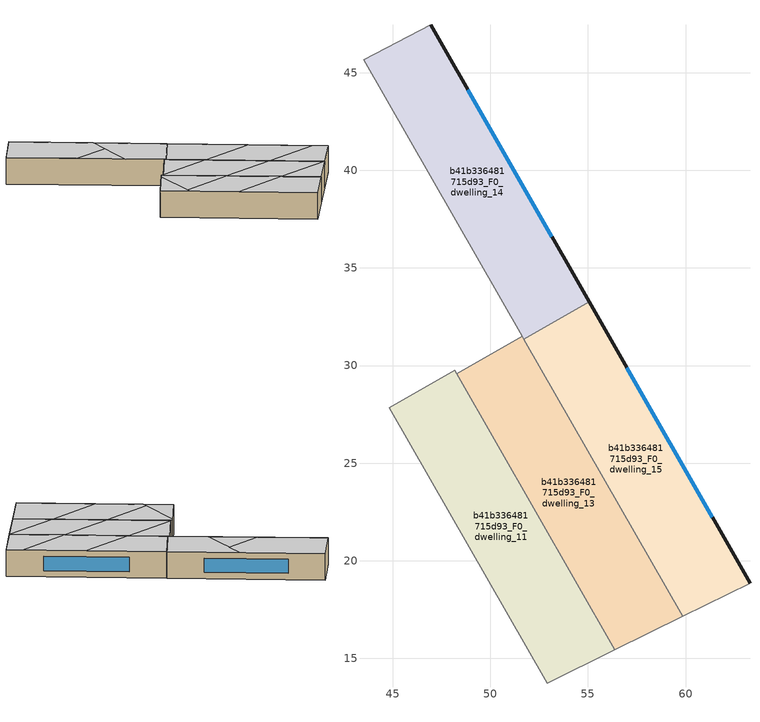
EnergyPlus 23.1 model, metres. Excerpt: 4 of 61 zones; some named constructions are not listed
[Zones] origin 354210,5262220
b41b336481715d93_F0_dwelling_11
 floor ground (EU_floor_Construction): 48.17,29.76 56.38,15.45 52.91,13.74 44.82,27.84 z0
 wall to b41b336481715d93_F0_dwelling_10 (EU_wall_Construction): 48.17,29.76 44.82,27.84 52.91,13.74 z0:3
 wall adiabatic (EU_wall_Construction): 52.91,13.74 56.38,15.45 z0:3
 wall to b41b336481715d93_F0_dwelling_13 (EU_wall_Construction): 56.38,15.45 48.28,29.58 z0:3
 wall to b41b336481715d93_F0_dwelling_12 (EU_wall_Construction): 48.28,29.58 48.17,29.76 z0:3
 ceiling to b41b336481715d93_F1_dwelling_2 (EU_floor_Construction): 51.54,23.9 48.25,29.64 48.06,29.7 47.87,29.59 46.53,25.56 z3
 ceiling to b41b336481715d93_F1_dwelling_1 (EU_floor_Construction): 54.34,19.02 51.54,23.9 46.53,25.56 46.39,25.11 48.83,20.85 z3
 ceiling to b41b336481715d93_F1_dwelling_4 (EU_floor_Construction): 46.38,25.11 47.87,29.59 44.82,27.84 z3
 ceiling to b41b336481715d93_F1_dwelling_0 (EU_floor_Construction): 56.38,15.45 54.34,19.02 48.83,20.85 52.91,13.74 z3
b41b336481715d93_F0_dwelling_13
 floor ground (EU_floor_Construction): 51.63,31.5 59.85,17.16 56.38,15.45 48.28,29.58 z0
 wall to b41b336481715d93_F0_dwelling_12 (EU_wall_Construction): 51.63,31.5 48.28,29.58 z0:3
 wall adiabatic (EU_wall_Construction): 56.38,15.45 59.85,17.16 z0:3
 wall to b41b336481715d93_F0_dwelling_15 (EU_wall_Construction): 59.85,17.16 51.72,31.35 z0:3
 wall to b41b336481715d93_F0_dwelling_14 (EU_wall_Construction): 51.72,31.35 51.63,31.5 z0:3
 ceiling to b41b336481715d93_F1_dwelling_1 (EU_floor_Construction): 59.83,17.2 57.03,22.08 51.54,23.9 54.34,19.02 z3
 ceiling to b41b336481715d93_F1_dwelling_2 (EU_floor_Construction): 57.03,22.08 53.74,27.82 48.33,29.61 48.28,29.58 51.54,23.9 z3
 ceiling to b41b336481715d93_F1_dwelling_0 (EU_floor_Construction): 59.85,17.16 59.83,17.2 54.34,19.02 56.38,15.45 z3
 ceiling to b41b336481715d93_F1_dwelling_3 (EU_floor_Construction): 53.74,27.82 51.63,31.5 48.33,29.61 z3
b41b336481715d93_F0_dwelling_14
 floor ground (EU_floor_Construction): 46.93,47.44 55.05,33.26 51.72,31.35 43.5,45.67 z0
 wall outside (EU_wall_Construction): 55.05,33.26 46.93,47.44 z0:3
 wall to b41b336481715d93_F0_dwelling_15 (EU_wall_Construction): 51.72,31.35 55.05,33.26 z0:3
 wall adiabatic (EU_wall_Construction): 46.93,47.44 43.5,45.67 z0:3
 wall to b41b336481715d93_F0_dwelling_12 (EU_wall_Construction): 43.5,45.67 51.63,31.5 z0:3
 window (EU_Window_Construction): 53.15,36.59 48.84,44.11 z0.7:2.3
 ceiling to b41b336481715d93_F1_dwelling_7 (EU_floor_Construction): 50.71,38.14 51.28,39.85 46.93,47.44 43.5,45.67 47.14,39.33 z3
 ceiling to b41b336481715d93_F1_dwelling_3 (EU_floor_Construction): 55.05,33.26 51.28,39.85 49.65,34.95 51.72,31.35 z3
 ceiling to b41b336481715d93_F1_dwelling_6 (EU_floor_Construction): 49.65,34.95 50.71,38.14 47.14,39.33 z3
b41b336481715d93_F0_dwelling_15
 floor ground (EU_floor_Construction): 55.05,33.26 63.3,18.86 59.85,17.16 51.72,31.35 z0
 wall outside (EU_wall_Construction): 63.3,18.86 55.05,33.26 z0:3
 wall adiabatic (EU_wall_Construction): 59.85,17.16 63.3,18.86 z0:3
 window (EU_Window_Construction): 61.36,22.24 56.99,29.88 z0.7:2.3
 ceiling to b41b336481715d93_F1_dwelling_3 (EU_floor_Construction): 59.21,26 55.05,33.26 51.72,31.35 53.74,27.82 z3
 ceiling to b41b336481715d93_F1_dwelling_1 (EU_floor_Construction): 63.3,18.86 62.5,20.26 57.03,22.08 59.83,17.2 59.89,17.18 z3
 ceiling to b41b336481715d93_F1_dwelling_2 (EU_floor_Construction): 62.5,20.26 59.21,26 53.74,27.82 57.03,22.08 z3
[SCHEDULE:FILE] Column Number=1; Rows to Skip at Top=0; Number of Hours of Data=8760; Column Separator=Comma; Interpolate to Timestep=No; Minutes per Item=60; Adjust Schedule for Daylight Savings=Yes
Name | File
EU_Step8_GainSchedule_b41b336481715d93_F1_dwelling_0_f000 | ../../schedules/b41b336481715d93/b41b336481715d93_F1_dwelling_0_f000_gain.csv
EU_Step8_GainSchedule_b41b336481715d93_F1_dwelling_1_f000 | ../../schedules/b41b336481715d93/b41b336481715d93_F1_dwelling_1_f000_gain.csv
EU_Step8_GainSchedule_b41b336481715d93_F1_dwelling_2_f000 | ../../schedules/b41b336481715d93/b41b336481715d93_F1_dwelling_2_f000_gain.csv
EU_Step8_GainSchedule_b41b336481715d93_F1_dwelling_3_f000 | ../../schedules/b41b336481715d93/b41b336481715d93_F1_dwelling_3_f000_gain.csv
EU_Step8_GainSchedule_b41b336481715d93_F1_dwelling_4_f000 | ../../schedules/b41b336481715d93/b41b336481715d93_F1_dwelling_4_f000_gain.csv
EU_Step8_GainSchedule_b41b336481715d93_F1_dwelling_5_f000 | ../../schedules/b41b336481715d93/b41b336481715d93_F1_dwelling_5_f000_gain.csv
EU_Step8_GainSchedule_b41b336481715d93_F1_dwelling_6_f000 | ../../schedules/b41b336481715d93/b41b336481715d93_F1_dwelling_6_f000_gain.csv
EU_Step8_GainSchedule_b41b336481715d93_F1_dwelling_7_f000 | ../../schedules/b41b336481715d93/b41b336481715d93_F1_dwelling_7_f000_gain.csv
EU_Step8_GainSchedule_b41b336481715d93_F1_dwelling_8_f000 | ../../schedules/b41b336481715d93/b41b336481715d93_F1_dwelling_8_f000_gain.csv
EU_Step8_GainSchedule_b41b336481715d93_F1_dwelling_9_f000 | ../../schedules/b41b336481715d93/b41b336481715d93_F1_dwelling_9_f000_gain.csv
EU_Step8_GainSchedule_b41b336481715d93_F1_dwelling_10_f000 | ../../schedules/b41b336481715d93/b41b336481715d93_F1_dwelling_10_f000_gain.csv
EU_Step8_GainSchedule_b41b336481715d93_F1_dwelling_11_f000 | ../../schedules/b41b336481715d93/b41b336481715d93_F1_dwelling_11_f000_gain.csv
EU_Step8_GainSchedule_b41b336481715d93_F1_dwelling_12_f000 | ../../schedules/b41b336481715d93/b41b336481715d93_F1_dwelling_12_f000_gain.csv
EU_Step8_GainSchedule_b41b336481715d93_F1_dwelling_13_f000 | ../../schedules/b41b336481715d93/b41b336481715d93_F1_dwelling_13_f000_gain.csv
EU_Step8_GainSchedule_b41b336481715d93_F1_dwelling_14_f000 | ../../schedules/b41b336481715d93/b41b336481715d93_F1_dwelling_14_f000_gain.csv
